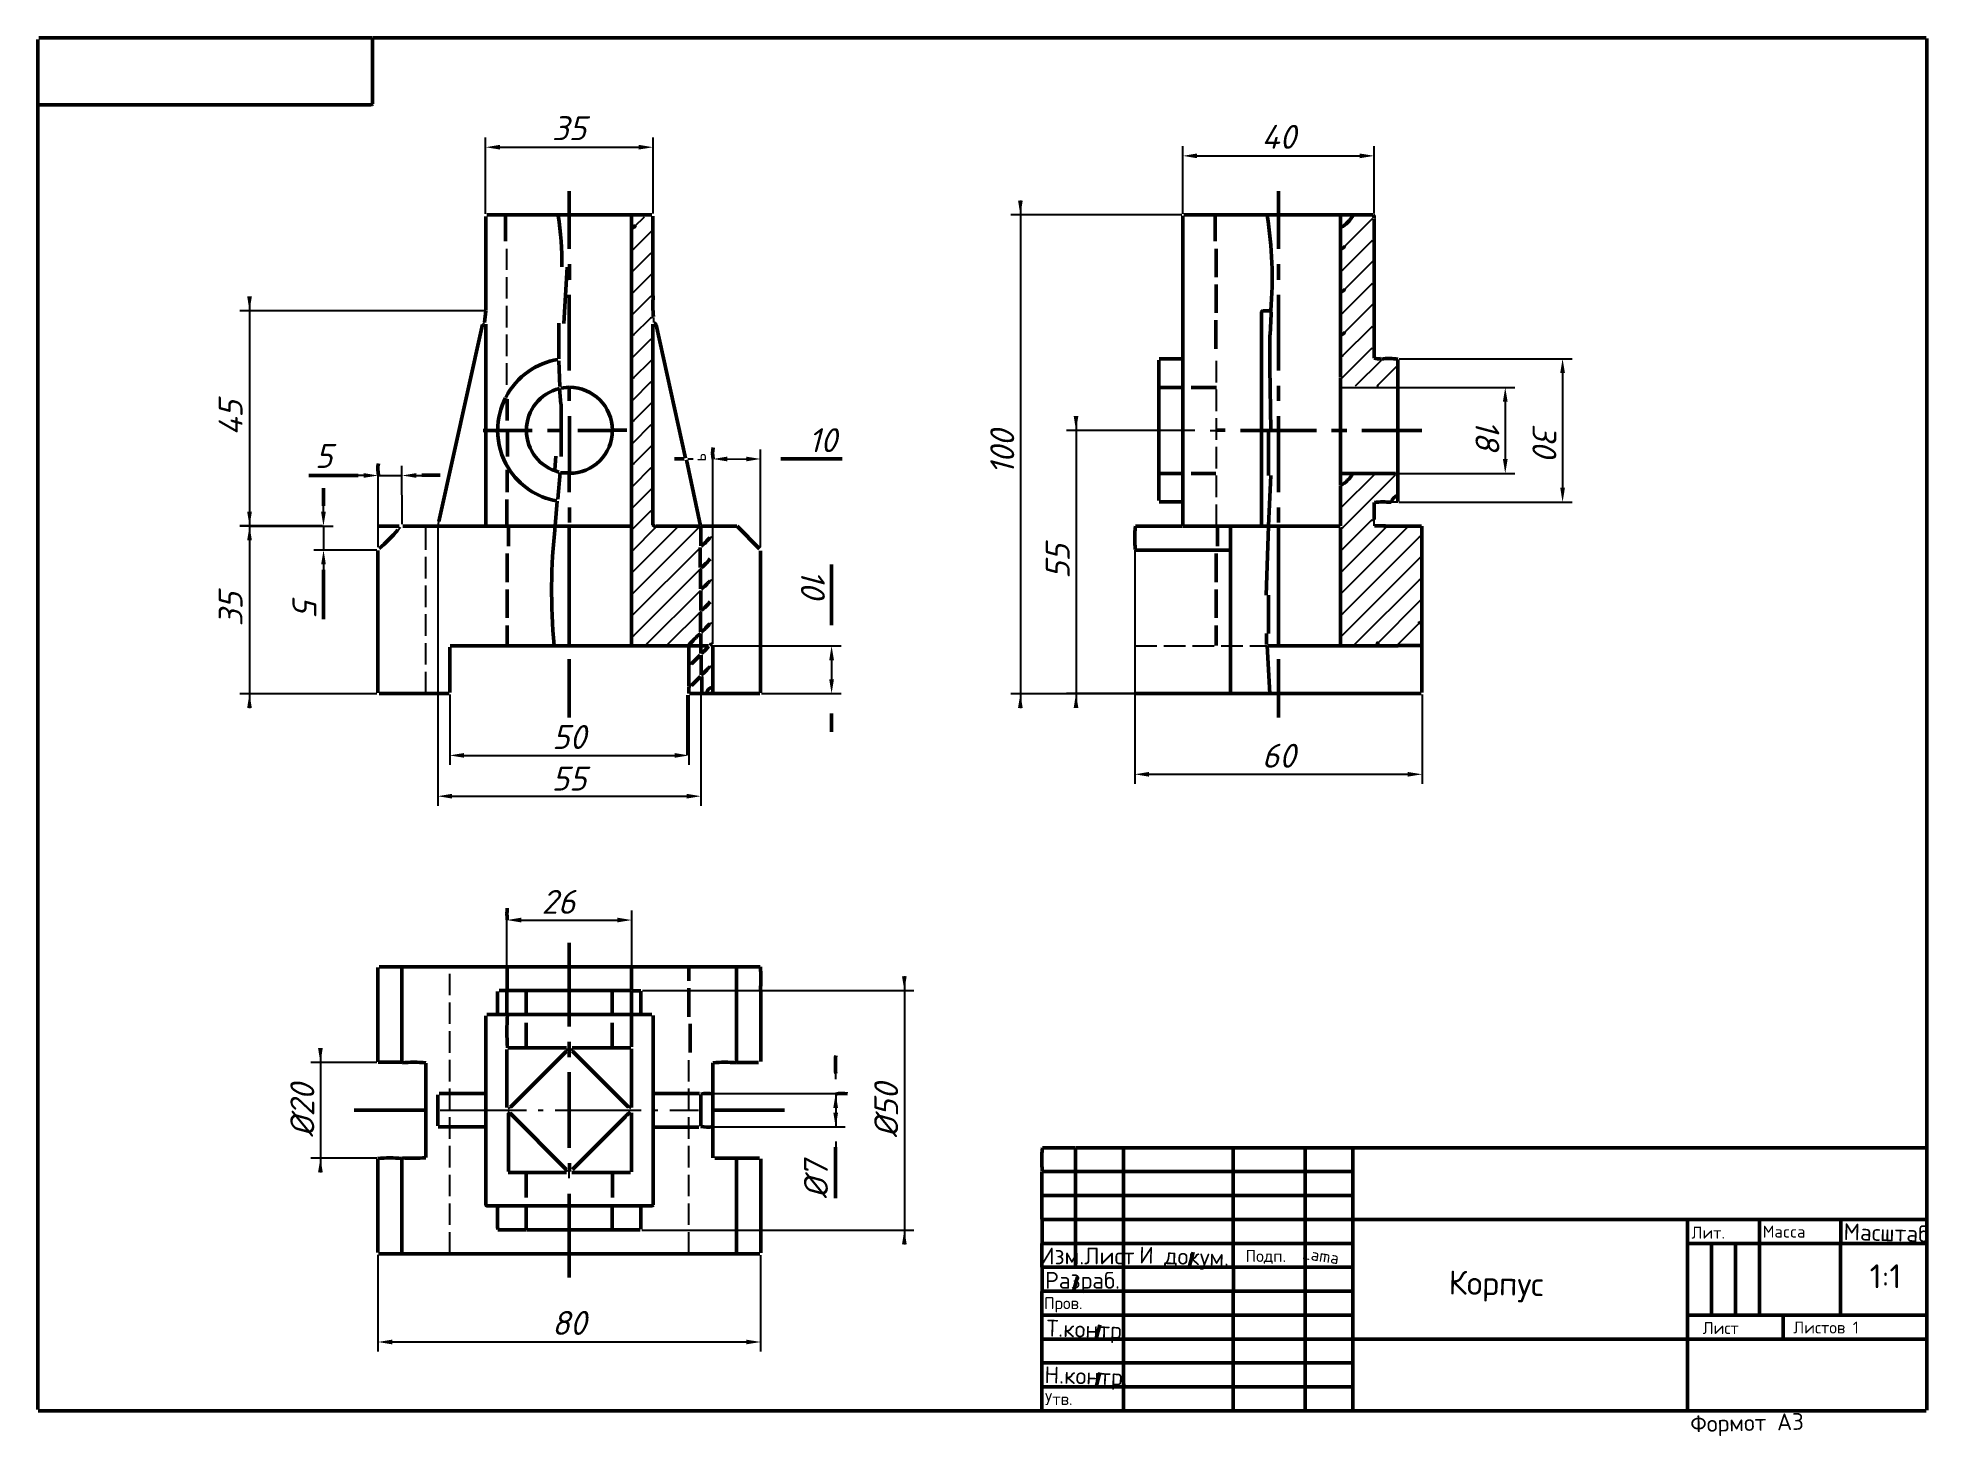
# Model space of a CAD drawing. Header units: millimetres. Extents: x 20 to 415, y 0 to 292.
import ezdxf

# ---------------------------------------------------------------- set-up
doc = ezdxf.new("R2010")
doc.units = ezdxf.units.MM
doc.linetypes.add('CENTER', pattern=[24, 18, -2.5, 1, -2.5])
doc.linetypes.add('DASHED', pattern=[6, 4.5, -1.5])
for name, color, linetype, lineweight in [('AXIS', 1, 'CENTER', 25), ('DIMS', 4, 'Continuous', 25), ('MAIN', 7, 'Continuous', 50), ('TEXT', 7, 'Continuous', 25), ('THIN', 3, 'Continuous', 25)]:
    doc.layers.add(name, color=color, linetype=linetype, lineweight=lineweight)
doc.styles.add('ESKD', font='isocpeur.ttf', dxfattribs={"oblique": 15})
doc.dimstyles.new('ESKD', dxfattribs={"dimtxt": 5, "dimasz": 3, "dimexe": 2, "dimexo": 0, "dimgap": 1, "dimtad": 1, "dimtxsty": 'ESKD', "dimcen": 2.5, "dimclrd": 256, "dimclre": 256, "dimclrt": 256, "dimadec": 0, "dimazin": 3, "dimtfac": 1, "dimtmove": 0, "dimatfit": 3, "dimlwd": 25, "dimlwe": 25})

msp = doc.modelspace()

# ---------------------------------------------------------------- hatches: boundary and pattern name
at = {"layer": 'THIN'}
h = msp.add_hatch(dxfattribs=at)
h.set_pattern_fill('ANSI31', scale=0.999979)
h.set_pattern_definition([(45, (-0.0036, 0.0036), (-2.245018, 2.245018), [])])
h.paths.add_polyline_path([(144.424, 254.633), (144.424, 252.42), (144.85, 252.59), (144.424, 252.079), (144.424, 165.258), (156.171, 165.215), (158.554, 167.599), (158.554, 171.557), (158.725, 171.642), (158.725, 167.939), (160.853, 169.897), (160.895, 174.11), (158.767, 172.152), (158.554, 172.28), (158.469, 176.494), (158.554, 180.579), (158.725, 180.749), (158.725, 181.132), (158.554, 181.218), (158.469, 185.474), (158.554, 189.644), (149.234, 189.602), (148.382, 189.857), (148.382, 193.049), (148.255, 193.219), (148.382, 193.39), (148.382, 202.029), (148.255, 202.199), (148.382, 202.37), (148.382, 211.009), (148.255, 211.18), (148.382, 211.35), (148.382, 219.989), (148.255, 220.16), (148.382, 220.33), (148.382, 228.969), (148.255, 229.14), (148.382, 229.31), (148.382, 237.949), (148.255, 238.12), (148.382, 238.29), (148.382, 246.929), (148.255, 247.1), (148.382, 247.27), (148.382, 254.59)])
h = msp.add_hatch(dxfattribs=at)
h.set_pattern_fill('ANSI31', scale=0.999979)
h.set_pattern_definition([(45, (-2.244, 2.244), (-2.245018, 2.245018), [])])
h.paths.add_polyline_path([(295.13, 254.633), (292.704, 252.207), (292.704, 248.036), (293.214, 248.249), (292.704, 247.696), (292.704, 239.056), (293.214, 239.269), (292.704, 238.716), (292.704, 230.076), (293.214, 230.289), (292.704, 229.735), (292.704, 219.223), (304.11, 219.223), (304.152, 224.586), (299.471, 224.628), (299.173, 224.841), (299.045, 227.267), (299.173, 227.437), (299.173, 231.566), (299.045, 231.736), (299.173, 231.906), (299.173, 240.546), (299.045, 240.716), (299.173, 240.886), (299.173, 249.526), (299.045, 249.696), (299.173, 249.866), (299.173, 254.59)])
h = msp.add_hatch(dxfattribs=at)
h.set_pattern_fill('ANSI31', scale=0.999979)
h.set_pattern_definition([(45, (-0.009, 0.009), (-2.245018, 2.245018), [])])
h.paths.add_polyline_path([(295.044, 200.667), (292.704, 198.327), (292.704, 165.258), (299.854, 165.215), (300.109, 165.471), (300.152, 165.215), (308.791, 165.215), (309.132, 165.556), (309.132, 169.727), (308.919, 169.812), (309.132, 170.024), (309.132, 189.644), (299.343, 189.687), (299.173, 189.857), (299.045, 191.347), (299.173, 191.517), (299.173, 195.007), (299.386, 195.22), (302.918, 195.22), (304.152, 196.496), (304.152, 200.625)])

# ---------------------------------------------------------------- linework, layer by layer
at = {"layer": 'AXIS'}
msp.add_line((104.163, 67.839), (158.129, 67.839), dxfattribs=at)
at = {"layer": 'MAIN'}
for p, q in [((20, 277.998), (20, 291.66)), ((20.192, 291.991), (89.947, 291.991)), ((89.99, 278.211), (89.99, 291.957)), ((414.894, 291.983), (90.033, 291.983)), ((414.979, 5.192), (414.979, 291.83)), ((20, 5.319), (20, 277.998)), ((20.021, 277.998), (89.607, 277.998)), ((131.146, 247.866), (131.146, 259.953)), ((279.425, 247.866), (279.425, 259.953)), ((113.654, 234.993), (113.654, 254.675)), ((113.866, 254.974), (148.425, 254.974)), ((117.823, 249.48), (117.823, 254.929)), ((144.148, 164.987), (144.148, 254.932)), ((148.638, 238.12), (148.638, 254.718)), ((259.431, 189.996), (259.431, 254.803)), ((259.634, 254.974), (299.215, 254.974)), ((266.167, 249.481), (266.167, 254.93)), ((292.406, 220.968), (292.406, 254.932)), ((299.419, 227.267), (299.419, 254.122)), ((266.436, 241.993), (266.436, 247.908)), ((129.962, 232.273), (130.666, 244.055)), ((131.167, 241.439), (131.167, 244.674)), ((279.446, 241.439), (279.446, 244.674)), ((131.146, 222.458), (131.146, 238.29)), ((266.436, 234.502), (266.436, 240.418)), ((279.425, 222.458), (279.425, 238.29)), ((113.441, 232.502), (113.654, 234.908)), ((275.892, 189.996), (275.892, 234.587)), ((276.19, 234.95), (277.722, 234.95)), ((277.68, 229.906), (277.893, 234.332)), ((103.856, 190.921), (113.007, 232.076)), ((113.654, 189.996), (113.654, 232.161)), ((128.954, 224.911), (128.954, 232.332)), ((148.638, 190.198), (148.638, 232.119)), ((155.447, 204.157), (149.285, 231.991)), ((266.351, 226.968), (266.351, 232.97)), ((277.637, 223.096), (277.637, 229.906)), ((299.436, 225.054), (299.436, 227.182)), ((129.145, 219.096), (128.932, 224.458)), ((254.4, 195.262), (254.4, 224.628)), ((254.493, 224.882), (259.389, 224.882)), ((277.808, 209.981), (277.595, 223.096)), ((304.408, 195.092), (304.408, 224.756)), ((129.358, 215.393), (129.103, 218.67)), ((129.358, 218.798), (131.103, 218.971)), ((131.146, 216.116), (131.146, 218.928)), ((254.442, 218.928), (259.388, 218.928)), ((261.167, 218.928), (266.444, 218.928)), ((279.446, 216.116), (279.446, 219.266)), ((292.427, 218.928), (292.427, 220.883)), ((292.427, 209.981), (292.427, 218.928)), ((118.159, 211.988), (118.159, 216.5)), ((129.422, 209.98), (129.422, 215.394)), ((113.143, 209.938), (123.4, 209.938)), ((118.211, 204.498), (118.211, 209.896)), ((126.549, 209.938), (129.443, 209.938)), ((129.443, 204.455), (129.443, 209.896)), ((131.167, 201.05), (131.167, 212.924)), ((132.891, 209.938), (140.083, 209.938)), ((140.168, 209.96), (143.148, 209.96)), ((266.444, 209.96), (268.317, 209.96)), ((271.466, 209.938), (287.384, 209.938)), ((277.318, 200.497), (277.318, 209.896)), ((279.425, 197.007), (279.425, 209.896)), ((279.446, 209.981), (279.446, 212.925)), ((290.533, 209.938), (293.725, 209.938)), ((292.427, 200.963), (292.427, 209.896)), ((296.875, 209.938), (309.43, 209.938)), ((118.122, 197.007), (118.122, 201.689)), ((128.135, 201.669), (128.306, 204.52)), ((153.149, 203.966), (155.192, 203.966)), ((158.578, 189.996), (155.618, 203.774)), ((175.366, 203.966), (188.176, 203.966)), ((76.669, 200.54), (87.011, 200.54)), ((79.712, 194.156), (79.712, 197.859)), ((104.12, 200.561), (100.289, 200.561)), ((128.72, 195.56), (129.23, 201.135)), ((131.105, 201.072), (129.271, 201.072)), ((131.146, 197.007), (131.146, 200.963)), ((254.442, 200.955), (259.388, 200.955)), ((261.209, 200.941), (266.359, 200.941)), ((277.382, 189.996), (277.808, 200.497)), ((292.406, 189.996), (292.406, 198.454)), ((292.427, 198.539), (292.427, 200.92)), ((292.491, 200.955), (299.343, 200.955)), ((303.897, 200.941), (299.419, 200.941)), ((118.101, 189.996), (118.101, 195.475)), ((128.209, 189.996), (128.635, 195.135)), ((131.167, 190.708), (131.167, 193.858)), ((259.389, 194.99), (254.493, 194.99)), ((279.446, 190.708), (279.446, 193.858)), ((299.453, 191.346), (299.453, 194.886)), ((91.17, 189.954), (95.565, 189.954)), ((96.331, 189.954), (144.105, 189.954)), ((118.43, 185.732), (118.43, 189.914)), ((131.146, 164.987), (131.146, 189.911)), ((149.234, 189.954), (158.129, 189.954)), ((158.663, 185.814), (158.663, 189.911)), ((158.682, 189.954), (161.1, 189.954)), ((166.173, 189.915), (161.185, 189.915)), ((170.899, 185.22), (166.213, 189.918)), ((249.548, 189.937), (259.388, 189.937)), ((259.474, 189.954), (292.363, 189.954)), ((266.674, 185.731), (266.674, 189.913)), ((269.423, 154.977), (269.423, 189.911)), ((276.829, 175.515), (277.339, 189.911)), ((279.425, 164.987), (279.425, 189.911)), ((301.812, 189.988), (299.521, 189.988)), ((301.897, 189.954), (306.28, 189.954)), ((309.359, 189.937), (306.365, 189.937)), ((309.401, 187.899), (309.401, 189.921)), ((292.406, 164.987), (292.406, 189.474)), ((309.444, 169.939), (309.444, 187.814)), ((91.13, 155.086), (91.13, 184.835)), ((118.122, 178.238), (118.122, 184.239)), ((158.499, 181.301), (158.499, 185.43)), ((171.111, 155.086), (171.111, 184.75)), ((185.984, 169.258), (185.984, 181.941)), ((249.406, 184.932), (269.381, 184.932)), ((266.423, 178.238), (266.423, 184.239)), ((79.712, 170.493), (79.712, 180.792)), ((158.577, 176.833), (158.577, 180.919)), ((118.152, 170.748), (118.152, 176.664)), ((158.632, 172.322), (158.632, 176.451)), ((266.436, 170.748), (266.436, 176.664)), ((277.318, 167.471), (277.318, 175.515)), ((158.595, 167.853), (158.595, 171.939)), ((118.122, 164.987), (118.122, 169.173)), ((158.642, 164.987), (158.642, 167.471)), ((266.423, 164.987), (266.423, 169.173)), ((276.914, 165.214), (276.914, 167.472)), ((309.423, 165.045), (309.423, 169.854)), ((106.148, 155.129), (106.148, 164.619)), ((106.248, 164.915), (118.08, 164.915)), ((118.143, 164.942), (156.043, 164.942)), ((131.146, 149.936), (131.146, 162.108)), ((156.145, 156.533), (156.145, 164.832)), ((156.163, 164.902), (158.621, 164.902)), ((156.703, 161.151), (158.533, 162.981)), ((158.663, 163.343), (158.663, 164.902)), ((160.257, 164.923), (158.682, 164.923)), ((158.688, 158.874), (158.688, 162.96)), ((161.143, 154.977), (161.143, 164.902)), ((277.595, 154.977), (277.042, 164.902)), ((277.127, 164.942), (304.45, 164.942)), ((279.425, 149.936), (279.425, 162.108)), ((304.535, 164.966), (309.359, 164.966)), ((309.423, 155.129), (309.423, 164.987)), ((156.67, 156.628), (158.589, 158.523)), ((158.823, 154.979), (158.823, 158.493)), ((91.352, 154.934), (105.993, 154.934)), ((155.929, 142.146), (155.929, 154.574)), ((156.256, 154.934), (170.982, 154.934)), ((249.548, 154.934), (309.26, 154.934)), ((185.984, 146.957), (185.984, 150.745)), ((131.146, 85.374), (131.146, 102.866)), ((91.13, 77.968), (91.13, 97.673)), ((96.101, 97.844), (91.395, 97.844)), ((96.144, 77.861), (96.144, 97.801)), ((96.186, 97.844), (166.087, 97.844)), ((118.122, 92.922), (118.122, 97.801)), ((144.169, 92.922), (144.169, 97.801)), ((156.143, 94.907), (156.143, 97.801)), ((166.13, 77.861), (166.13, 97.801)), ((171.067, 97.814), (166.172, 97.814)), ((116.135, 87.885), (116.135, 92.651)), ((116.462, 92.88), (144.105, 92.88)), ((118.101, 87.885), (118.101, 92.837)), ((122.123, 87.885), (122.123, 92.837)), ((140.126, 87.885), (140.126, 92.837)), ((144.148, 87.885), (144.148, 92.837)), ((146.128, 92.837), (144.19, 92.837)), ((146.127, 87.885), (146.127, 92.736)), ((156.145, 87.374), (156.145, 93.375)), ((171.16, 78.011), (171.16, 92.837)), ((113.654, 48.091), (113.654, 87.587)), ((113.909, 87.842), (148.382, 87.842)), ((144.132, 81.075), (144.132, 87.8)), ((148.659, 71.343), (148.659, 87.629)), ((122.123, 80.905), (122.123, 86.14)), ((140.126, 80.905), (140.126, 86.14)), ((156.393, 79.885), (156.393, 85.886)), ((118.101, 68.435), (118.101, 80.522)), ((118.292, 80.862), (130.55, 80.862)), ((118.846, 68.52), (130.465, 80.139)), ((131.146, 78.947), (131.146, 82.139)), ((131.741, 80.862), (143.999, 80.862)), ((143.531, 68.477), (131.784, 80.224)), ((144.148, 68.435), (144.148, 80.65)), ((96.102, 77.861), (91.17, 77.861)), ((101.128, 67.882), (101.128, 77.713)), ((131.146, 59.966), (131.146, 75.798)), ((161.173, 71.385), (161.173, 77.747)), ((166.173, 77.818), (170.726, 77.818)), ((113.611, 71.343), (103.907, 71.343)), ((148.659, 67.882), (148.659, 71.343)), ((148.68, 71.343), (158.384, 71.343)), ((158.663, 64.519), (158.663, 71.159)), ((161.143, 64.378), (161.143, 71.3)), ((86.16, 67.839), (101.098, 67.839)), ((101.128, 57.965), (101.128, 67.797)), ((103.628, 64.605), (103.628, 71.074)), ((118.409, 55.029), (118.409, 67.244)), ((130.507, 55.454), (118.761, 67.201)), ((144.148, 54.986), (144.148, 67.286)), ((148.659, 64.335), (148.659, 67.797)), ((161.186, 67.839), (176.174, 67.839)), ((113.611, 64.369), (103.745, 64.369)), ((131.784, 55.454), (142.169, 65.839)), ((148.659, 48.049), (148.659, 64.335)), ((148.68, 64.335), (158.214, 64.335)), ((161.173, 57.931), (161.173, 64.293)), ((186.835, 49.496), (186.835, 60.136)), ((230.098, 59.987), (236.95, 59.987)), ((237.014, 35.068), (237.014, 59.966)), ((237.035, 60.008), (414.936, 60.008)), ((246.994, 5.064), (246.994, 59.966)), ((269.977, 35.068), (269.977, 59.966)), ((285, 5.064), (285, 59.966)), ((295.002, 5.064), (295.002, 59.966)), ((91.13, 38.09), (91.13, 57.71)), ((96.144, 37.877), (96.144, 57.817)), ((131.167, 55.028), (131.167, 56.774)), ((161.576, 57.86), (170.897, 57.86)), ((166.13, 37.877), (166.13, 57.817)), ((171.182, 38.047), (171.182, 57.667)), ((118.335, 54.858), (130.55, 54.858)), ((122.144, 49.624), (122.144, 54.816)), ((131.699, 54.858), (143.956, 54.858)), ((140.147, 49.624), (140.147, 54.816)), ((229.975, 45.07), (229.975, 54.986)), ((230.013, 55.029), (294.959, 55.029)), ((114.079, 47.836), (148.212, 47.836)), ((122.123, 42.884), (122.123, 47.794)), ((131.146, 32.898), (131.146, 50.39)), ((140.126, 42.884), (140.126, 47.794)), ((146.127, 42.984), (146.127, 47.794)), ((230.013, 50.007), (294.959, 50.007)), ((229.991, 40.005), (229.991, 44.985)), ((230.013, 45.015), (294.959, 45.015)), ((365.013, 45.006), (295.044, 45.006)), ((364.999, 25.024), (364.999, 44.985)), ((365.013, 45.015), (397.018, 45.015)), ((379.994, 25.067), (379.994, 44.985)), ((396.997, 40.048), (396.997, 44.985)), ((397.018, 45.006), (414.936, 45.006)), ((122.08, 42.867), (116.215, 42.867)), ((122.165, 42.836), (145.957, 42.836)), ((229.975, 35.026), (229.975, 40.005)), ((230.013, 40.005), (294.959, 40.005)), ((365.013, 40.005), (414.936, 40.005)), ((369.993, 25.067), (369.993, 39.963)), ((374.972, 25.067), (374.972, 39.963)), ((396.976, 25.067), (396.976, 39.963)), ((91.267, 37.835), (170.982, 37.835)), ((260.727, 35.06), (261.564, 38.183)), ((229.991, 30.046), (229.991, 34.983)), ((230.055, 35.026), (294.959, 35.026)), ((236.586, 30.053), (237.381, 33.02)), ((269.998, 30.046), (269.998, 34.983)), ((229.975, 5.064), (229.975, 29.961)), ((230.013, 30.004), (294.959, 30.004)), ((269.977, 5.064), (269.977, 29.961)), ((230.013, 25.024), (294.959, 25.024)), ((364.992, 20.045), (364.992, 24.982)), ((365.056, 25.024), (379.952, 25.024)), ((385.017, 25.003), (380.037, 25.003)), ((384.995, 20.045), (384.995, 24.982)), ((385.016, 25.003), (396.933, 25.003)), ((397.018, 25.024), (414.936, 25.024)), ((230.013, 20.002), (414.936, 20.002)), ((241.31, 20.051), (242.105, 23.018)), ((364.999, 5.064), (364.999, 19.96)), ((230.013, 15.023), (294.959, 15.023)), ((241.31, 10.05), (242.105, 13.017)), ((230.013, 10.001), (294.959, 10.001)), ((229.928, 5.047), (20.072, 5.047)), ((230.013, 5.028), (414.851, 5.028))]:
    msp.add_line(p, q, dxfattribs=at)
for centre, radius, start, end in [((89.705, 278.319), 0.313, 252.97866, 339.14305), ((70.944, 245.402), 58.631, 358.74784, 9.30386), ((195.678, 241.872), 82.439, 355.19426, 9.07973), ((288.985, 258.407), 7.013, 299.87279, 329.68151), ((298.852, 254.498), 0.604, 333.195, 46.76754), ((144.028, 253.308), 1.08, 277.59054, 333.02519), ((292.251, 249.074), 1.236, 279.25376, 331.60803), ((177.042, 236.279), 28.423, 176.46384, 185.31038), ((292.251, 240.094), 1.236, 279.25376, 331.60803), ((276.214, 234.614), 0.315, 94.29168, 184.74033), ((277.306, 234.549), 0.603, 339.68694, 39.51829), ((148.772, 231.907), 0.518, 9.36395, 76.62047), ((292.251, 231.114), 1.236, 279.25376, 331.60803), ((130.965, 210.134), 14.719, 124.62577, 152.96277), ((131.123, 210.06), 14.886, 99.31461, 124.96319), ((300.286, 227.82), 2.915, 253.41623, 281.50851), ((302.601, 212.358), 12.605, 81.7352, 97.43519), ((131.196, 209.914), 9.036, 103.45655, 179.57783), ((131.155, 209.965), 8.984, 0.10374, 89.79094), ((130.693, 210.047), 14.525, 152.39039, 180.23199), ((131.369, 209.997), 15.209, 180.38077, 211.45945), ((131.139, 209.948), 8.974, 180.33191, 256.01975), ((131.229, 209.886), 8.904, 269.73389, 0.06021), ((166.802, 205.229), 5.691, 168.58372, 192.67404), ((97.385, 201.846), 6.285, 169.07862, 192.04983), ((131.183, 210.016), 15.053, 212.11252, 259.75313), ((289.267, 204.159), 6.554, 299.33126, 330.19399), ((301.323, 177.449), 17.543, 84.5217, 95.98706), ((305.017, 194.332), 2.116, 108.0927, 161.10664), ((246.472, 176.445), 119.036, 173.51385, 185.51246), ((148.984, 190.313), 0.378, 198.37712, 294.00689), ((273.275, 187.391), 23.896, 173.94518, 185.71183), ((65.695, 214.995), 39.29, 310.79012, 318.91158), ((152.406, 194.004), 10.375, 307.31948, 321.80367), ((152.106, 189.835), 10.829, 307.48382, 321.67786), ((152.406, 184.993), 10.375, 307.31948, 321.80367), ((152.106, 180.855), 10.829, 307.48382, 321.67786), ((168.978, 154.637), 16.529, 128.96732, 141.19892), ((152.406, 176.044), 10.375, 307.31948, 321.80367), ((309.391, 169.192), 0.706, 89.11953, 145.20027), ((154.795, 168.762), 6.726, 305.43872, 324.5605), ((160.968, 164.88), 0.386, 69.71179, 161.77284), ((300.729, 164.982), 0.751, 122.33165, 179.61071), ((152.406, 167.064), 10.375, 307.31948, 321.80367), ((158.99, 155.805), 2.887, 167.33292, 197.2056), ((161.733, 154.352), 2.084, 107.61917, 161.54587), ((127.874, 108.888), 9.774, 172.88072, 187.15389), ((137.877, 95.295), 33.304, 355.89429, 4.28834), ((165.086, 84.412), 47.001, 175.87113, 184.33861), ((207.828, 77.451), 21.042, 175.00555, 185.32665), ((98.569, 53.378), 24.503, 84.02562, 95.62027), ((163.71, 45.818), 32.052, 85.75453, 94.47758), ((159.967, 65.206), 6.159, 79.4435, 102.09757), ((188.163, 65.004), 6.362, 79.58767, 101.90122), ((147.381, 62.085), 6.369, 122.52089, 144.23884), ((159.967, 70.472), 6.159, 257.90243, 280.5565), ((256.388, 57.427), 26.453, 174.48466, 185.09593), ((93.691, 32.777), 25.099, 84.56236, 95.84292), ((98.503, 87.886), 30.08, 265.54305, 274.98876), ((113.95, 48.151), 0.309, 191.31029, 292.36027), ((149.447, 45.433), 33.354, 175.94804, 184.34527), ((148.34, 48.178), 0.334, 249.53798, 336.67513)]:
    msp.add_arc(centre, radius, start, end, dxfattribs=at)
at = {"layer": 'THIN'}
for p, q in [((298.875, 249.483), (299.376, 249.653)), ((144.19, 247.781), (144.68, 247.951)), ((148.085, 246.887), (148.595, 247.057)), ((292.459, 243.365), (292.97, 243.535)), ((144.19, 238.801), (144.68, 238.971)), ((148.085, 237.907), (148.595, 238.077)), ((298.875, 240.503), (299.376, 240.673)), ((148.127, 233.438), (148.723, 233.608)), ((148.808, 232.458), (148.808, 233.567)), ((292.459, 234.385), (292.97, 234.555)), ((113.007, 232.076), (113.398, 232.459)), ((144.19, 229.821), (144.68, 229.991)), ((298.875, 231.523), (299.376, 231.693)), ((148.085, 228.927), (148.595, 229.097)), ((292.459, 225.405), (292.97, 225.575)), ((298.875, 227.054), (299.376, 227.224)), ((144.19, 220.841), (144.68, 221.011)), ((148.085, 219.947), (148.595, 220.117)), ((300.109, 218.971), (300.279, 219.479)), ((144.19, 211.86), (144.68, 212.031)), ((148.085, 210.967), (148.595, 211.137)), ((265.125, 209.938), (266.359, 209.938)), ((144.19, 202.88), (144.68, 203.051)), ((148.085, 201.987), (148.595, 202.157)), ((155.915, 204.008), (157.023, 204.008)), ((144.18, 193.932), (144.669, 194.103)), ((303.087, 195.007), (304.409, 195.007)), ((103.737, 189.996), (103.856, 190.921)), ((148.085, 193.007), (148.595, 193.177)), ((149.021, 189.432), (149.191, 189.911)), ((158.001, 189.432), (158.171, 189.911)), ((298.875, 191.134), (299.376, 191.304)), ((299.466, 190.02), (299.466, 191.263)), ((301.684, 189.432), (301.854, 189.911)), ((95.353, 189.134), (95.821, 189.73)), ((160.597, 187.559), (161.1, 187.729)), ((292.448, 189.517), (292.959, 189.687)), ((308.876, 187.687), (309.401, 187.857)), ((144.18, 184.921), (144.669, 185.122)), ((292.448, 184.974), (292.916, 185.176)), ((160.597, 178.579), (161.1, 178.749)), ((292.448, 180.537), (292.959, 180.707)), ((308.876, 178.707), (309.401, 178.877)), ((144.18, 175.972), (144.669, 176.142)), ((292.448, 171.557), (292.959, 171.727)), ((144.19, 166.96), (144.68, 167.13)), ((160.597, 169.599), (161.1, 169.769)), ((147.318, 164.987), (147.489, 165.471)), ((161.1, 164.945), (160.597, 164.987)), ((156.164, 161.002), (156.682, 161.172)), ((160.597, 160.619), (161.1, 160.789)), ((156.164, 156.491), (156.639, 156.661)), ((130.465, 80.139), (130.763, 80.735)), ((131.784, 80.224), (131.486, 80.692)), ((118.761, 67.201), (118.292, 67.456)), ((118.335, 68.222), (118.846, 68.52)), ((143.999, 68.222), (143.531, 68.477)), ((130.763, 54.986), (130.507, 55.454)), ((131.146, 53.624), (131.146, 54.944))]:
    msp.add_line(p, q, dxfattribs=at)
at = {"layer": 'THIN', "linetype": 'DASHED'}
for p, q in [((118.065, 219.478), (118.065, 247.908)), ((266.442, 189.985), (266.442, 225.479)), ((101.154, 155.001), (101.154, 189.9)), ((249.463, 164.943), (276.999, 164.943)), ((106.142, 37.877), (106.142, 97.801)), ((156.151, 37.877), (156.151, 78.309))]:
    msp.add_line(p, q, dxfattribs=at)

# ---------------------------------------------------------------- texts
at = {"layer": 'TEXT', "style": 'ESKD'}
for s, height, rotation, p in [('ь', 2.5, 90, (159.698, 203.417)), ('Масштаб', 3.5, -1.54223, (397.556, 40.726)), ('И докум.', 3.5, -1.70335, (250.238, 35.849)), ('Lama', 2.5, -8.49869, (284.293, 36.785)), ('Корпус', 5, -1.17666, (314.968, 29.372)), ('Т.контр.', 3.5, -1.84054, (230.866, 20.58)), ('Н.контр.', 3.5, -1.78306, (230.44, 10.824)), ('Формот А3', 3.5, 1.2824, (365.587, 0.537))]:
    msp.add_text(s, height=height, rotation=rotation, dxfattribs=at).set_placement(p)
for s, height, p in [('Лит.', 2.5, (365.799, 41.013)), ('Macca', 2.5, (380.701, 41.225)), ('Изм.Лист', 3.5, (229.552, 35.635)), ('Подп.', 2.5, (272.555, 36.135)), ('1:1', 5, (403.055, 30.644)), ('Разраб.', 3.5, (230.617, 30.546)), ('Пров.', 2.5, (230.404, 26.274)), ('Лист', 2.5, (368.141, 21.078)), ('Листов 1', 2.5, (387.088, 21.184)), ('Утв.', 2.5, (230.617, 6.233))]:
    msp.add_text(s, height=height, dxfattribs=at).set_placement(p)

# ---------------------------------------------------------------- dimensions: what is measured, and where the dimension line sits
at = {"layer": 'DIMS'}
for base, p1, p2, angle, location, text in [((113.643, 269.13), (113.642, 255.229), (148.648, 255.271), 359.99842, (131.092, 273.103), '35'), ((259.415, 267.324), (259.414, 255.229), (299.434, 255.271), 359.99658, (279.474, 271.301), '40'), ((225.463, 254.985), (259.209, 254.984), (249.207, 154.903), 89.99777, (221.676, 205.325), '100'), ((64.269, 234.958), (113.611, 234.958), (79.52, 189.945), 90, (60.308, 212.536), '45'), ((338.84, 224.922), (304.663, 224.917), (304.62, 194.94), 270.00877, (335.037, 207.87), '30'), ((326.856, 218.936), (292.448, 218.934), (303.94, 200.933), 270.00445, (323.116, 209.037), '18'), ((161.154, 203.959), (161.179, 165.3), (171.149, 185.559), 0.03627, (184.101, 207.891), '10'), ((237.098, 209.944), (261.975, 209.944), (249.207, 154.926), 90.00071, (233.278, 182.528), '55'), ((91.139, 200.515), (91.142, 185.516), (96.157, 190.325), 0.01121, (79.787, 204.604), '5'), ((79.734, 189.943), (64.411, 189.923), (90.926, 184.937), 270.07247, (75.742, 173.727), '5'), ((64.269, 189.962), (79.52, 189.96), (90.926, 154.901), 89.99457, (60.308, 172.56), '35'), ((103.617, 133.482), (103.616, 189.911), (158.673, 154.892), 0.00101, (131.092, 137.165), '55'), ((249.367, 138.062), (249.369, 184.889), (309.463, 154.746), 359.99817, (279.474, 141.937), '60'), ((185.987, 164.914), (161.186, 164.913), (171.365, 154.922), 270.00249, (182.079, 177.862), '10'), ((106.131, 142.014), (106.132, 154.746), (156.162, 154.574), 359.99434, (131.092, 145.86), '50'), ((118.104, 107.596), (118.106, 97.886), (144.189, 97.886), 0.01088, (128.857, 111.398), '26'), ((201.2, 92.868), (146.425, 92.869), (146.34, 42.811), 89.99949, (197.407, 67.797), '%%c50'), ((79.096, 77.829), (90.926, 77.829), (90.926, 57.849), 90, (75.316, 67.797), '%%c20'), ((186.842, 71.335), (161.186, 71.335), (161.186, 64.344), 90, (182.717, 53.27), '%%c7')]:
    msp.add_linear_dim(base=base, p1=p1, p2=p2, angle=angle, location=location, text=text, dimstyle='ESKD', override={"dimlfac": 1, "dimtix": 0, "dimtofl": 1, "dimtmove": 2}, dxfattribs=at).render()
msp.add_linear_dim(base=(91.132, 19.406), p1=(91.132, 37.622), p2=(171.142, 37.579), location=(131.092, 23.388), text='80', dimstyle='ESKD', override={"dimlfac": 1, "dimtix": 0, "dimtofl": 1, "dimtmove": 2}, dxfattribs=at).render()

doc.saveas('drawing.dxf')
